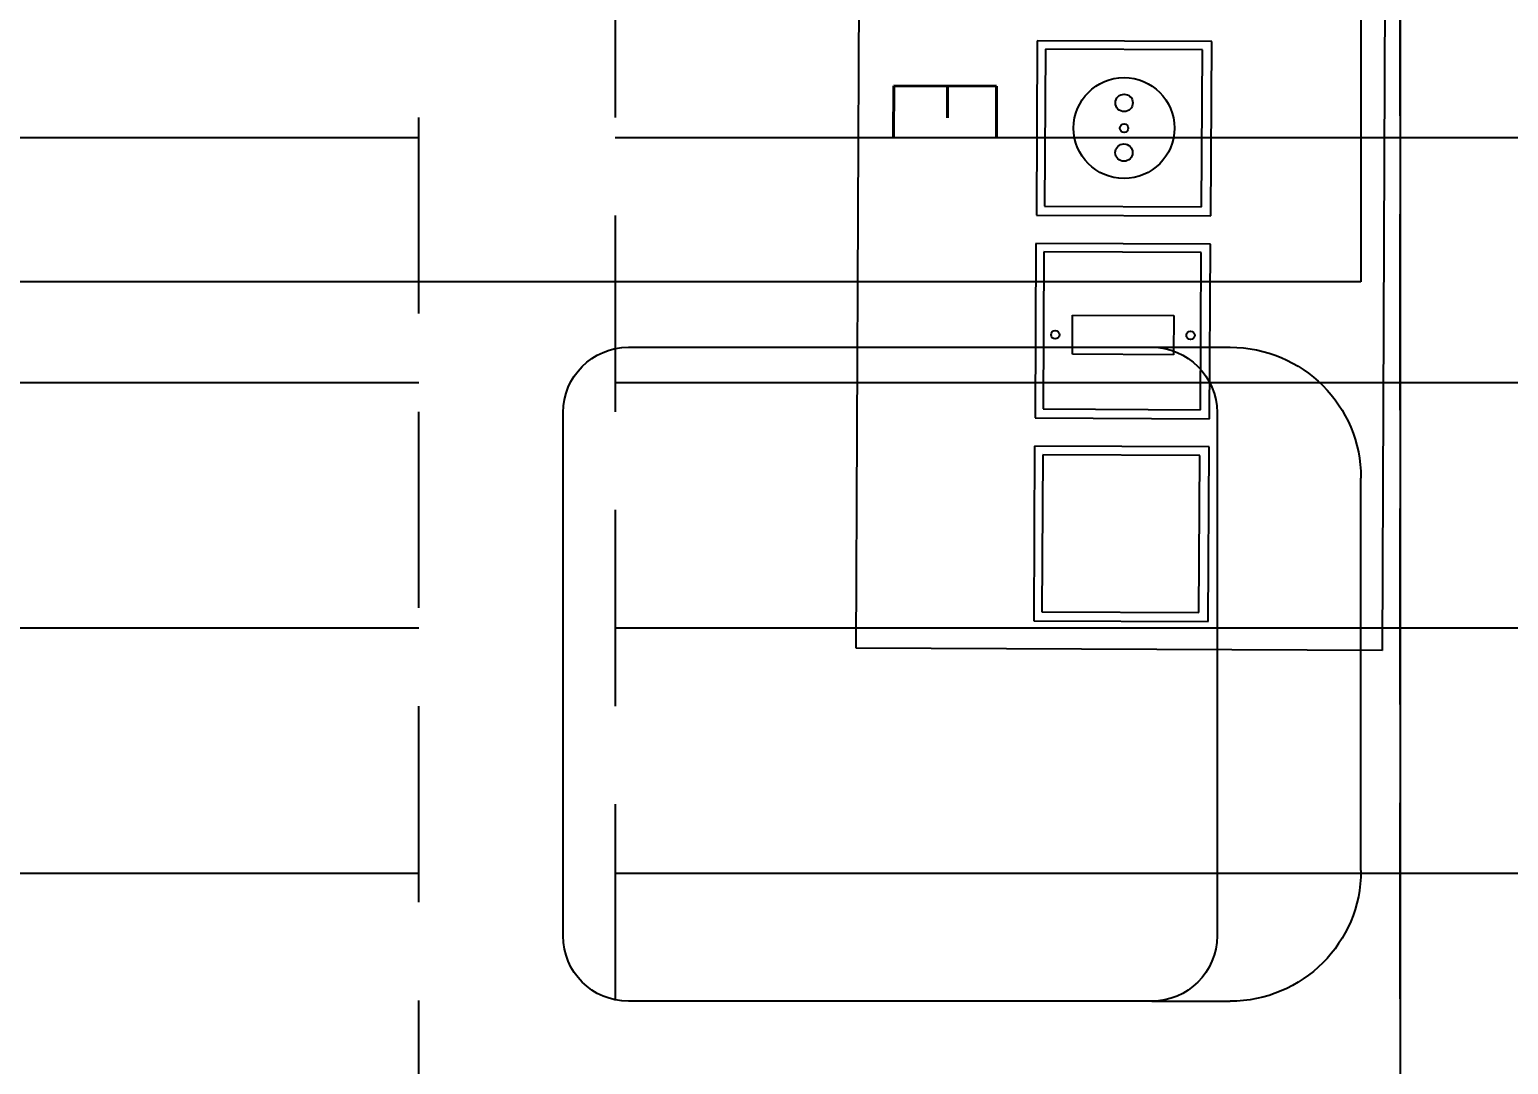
# Model space of a CAD drawing. Header units: inches. Extents: x 567115 to 582893, y 124948 to 133566.
# Drawn here: x 581099.3 to 581212.4, y 127091.6 to 127170.8 of the extents above; entities that cross this region are included whole.
import ezdxf

# ---------------------------------------------------------------- set-up
doc = ezdxf.new("R2010")
doc.units = ezdxf.units.IN
doc.header["$MEASUREMENT"] = 0
doc.linetypes.add('DASHED', pattern=[0.75, 0.5, -0.25])
for name, color, linetype in [('BOARD', 3, 'Continuous'), ('kazeb', 15, 'Continuous'), ('khatchin', 15, 'DASHED'), ('LIGHTING', 3, 'Continuous'), ('mobl', 11, 'Continuous'), ('wall kanaf', 4, 'Continuous')]:
    doc.layers.add(name, color=color, linetype=linetype)
doc.styles.add('ROMANS', font='romans.shx')

# ---------------------------------------------------------------- blocks, each defined once
blk = doc.blocks.new('BOARD1')
at = {"layer": 'BOARD', "color": 4}
for p, q in [((-77.35, 2.64), (98.93, 2.64)), ((98.93, 2.64), (98.93, -51.78)), ((98.93, -51.78), (-77.35, -51.78))]:
    blk.add_line(p, q, dxfattribs=at)
at = {"layer": 'BOARD'}
for p, q in [((35.97, -15.26), (35.97, -33.33)), ((54.03, -15.26), (35.97, -15.26)), ((54.03, -33.33), (54.03, -15.26)), ((36.84, -16.23), (36.84, -32.48)), ((53.1, -16.23), (36.84, -16.23)), ((53.1, -32.48), (53.1, -16.23)), ((56.95, -15.31), (56.95, -33.37)), ((75.01, -15.31), (56.95, -15.31)), ((57.82, -16.27), (57.82, -32.53)), ((74.08, -16.27), (57.82, -16.27)), ((74.08, -32.53), (74.08, -16.27)), ((75.01, -33.37), (75.01, -15.31)), ((77.93, -15.35), (77.93, -33.42)), ((96, -15.35), (77.93, -15.35)), ((78.81, -16.32), (78.81, -32.57)), ((95.06, -16.32), (78.81, -16.32)), ((95.06, -32.57), (95.06, -16.32)), ((96, -33.42), (96, -15.35)), ((35.97, -33.33), (54.03, -33.33)), ((36.84, -32.48), (53.1, -32.48)), ((56.95, -33.37), (75.01, -33.37)), ((57.82, -32.53), (74.08, -32.53)), ((77.93, -33.42), (96, -33.42)), ((78.81, -32.57), (95.06, -32.57))]:
    blk.add_line(p, q, dxfattribs=at)
at = {"layer": 'BOARD', "color": 30}
for p, q in [((64.36, -29.54), (64.36, -19.07)), ((64.36, -19.07), (68.41, -19.07)), ((68.41, -19.07), (68.41, -29.54)), ((68.41, -29.54), (64.36, -29.54))]:
    blk.add_line(p, q, dxfattribs=at)
for centre, radius in [((66.39, -17.32), 0.437), ((44.97, -24.3), 5.22), ((44.97, -24.3), 0.442), ((66.39, -31.32), 0.437)]:
    blk.add_circle(centre, radius, dxfattribs=at)
at = {"layer": 'BOARD', "color": 2}
for centre in [(42.36, -24.3), (47.51, -24.3)]:
    blk.add_circle(centre, 0.9, dxfattribs=at)
at = {"layer": 'BOARD', "color": 2, "style": 'ROMANS', "width": 0.9}
blk.add_text('E', height=10.64, dxfattribs=at).set_placement((39.05, -48.15))
blk = doc.blocks.new('2-03')
at = {"layer": 'mobl'}
for p, q in [((-0.145, -0.31), (0.155, -0.31)), ((-0.245, -0.47), (-0.245, -0.41)), ((0.255, -0.47), (0.255, -0.41)), ((0.205, -0.42), (-0.195, -0.42)), ((-0.245, -0.47), (-0.245, -0.87)), ((0.255, -0.87), (0.255, -0.47)), ((-0.195, -0.92), (0.205, -0.92))]:
    blk.add_line(p, q, dxfattribs=at)
for centre, radius, start, end in [((-0.145, -0.41), 0.1, 90, 180), ((0.155, -0.41), 0.1, 0, 90), ((-0.195, -0.47), 0.05, 90, 180), ((0.205, -0.47), 0.05, 0, 90), ((-0.195, -0.87), 0.05, 180, 270), ((0.205, -0.87), 0.05, 270, 360)]:
    blk.add_arc(centre, radius, start, end, dxfattribs=at)
blk = doc.blocks.new('tahkt')
at = {"layer": 'mobl'}
for p, q in [((0, 45), (200, 45)), ((0, -45), (0, 45))]:
    blk.add_line(p, q, dxfattribs=at)

msp = doc.modelspace()

# ---------------------------------------------------------------- hatches: boundary and pattern name
at = {"layer": 'kazeb'}
h = msp.add_hatch(dxfattribs=at)
h.set_pattern_fill('LINE', color=256, scale=150, style=2)
h.paths.add_polyline_path([(581129.07, 126991.54), (581129.07, 127606.54), (581094.07, 127606.54), (581094.07, 127691.54), (581179.07, 127691.54), (581179.07, 127606.54), (581144.07, 127606.54), (581144.07, 126991.54), (581179.07, 126991.54), (581179.07, 126929.54), (581793.07, 126929.54), (581793.07, 126991.54), (581829.07, 126991.54), (581829.07, 127606.54), (581794.07, 127606.54), (581794.07, 127691.54), (581879.07, 127691.54), (581879.07, 127606.54), (581844.07, 127606.54), (581844.07, 126991.54), (581878.07, 126991.54), (581878.07, 126929.54), (582594.07, 126929.54), (582594.07, 126991.54), (582656.07, 126991.54), (582656.07, 127591.54), (582594.07, 127591.54), (582594.07, 127664.04), (582377.07, 127664.04), (582377.07, 127924.54), (580444.07, 127924.54), (580444.07, 127691.54), (580479.57, 127691.54), (580479.57, 127606.54), (580444.07, 127606.54), (580444.07, 126991.54), (580479.07, 126991.54), (580479.07, 126929.54), (581078.57, 126929.54), (581078.57, 126991.54)])

# ---------------------------------------------------------------- linework, layer by layer
at = {"layer": 'khatchin', "ltscale": 30}
msp.add_lwpolyline([(581129.07, 126991.54), (581129.07, 127606.54), (581094.07, 127606.54), (581094.07, 127691.54), (581179.07, 127691.54), (581179.07, 127606.54), (581144.07, 127606.54), (581144.07, 126991.54), (581179.07, 126991.54), (581179.07, 126929.54), (581793.07, 126929.54), (581793.07, 126991.54), (581829.07, 126991.54), (581829.07, 127606.54), (581794.07, 127606.54), (581794.07, 127691.54), (581879.07, 127691.54), (581879.07, 127606.54), (581844.07, 127606.54), (581844.07, 126991.54), (581878.07, 126991.54), (581878.07, 126929.54), (582594.07, 126929.54)], dxfattribs=at)
msp.add_lwpolyline([(581204.09, 127426.65), (580975.09, 127426.65), (580975.09, 127506.65), (580839.09, 127506.65), (580839.09, 126944.65), (580871.59, 126944.65), (581071.59, 126944.65), (581093.59, 126944.65), (581093.59, 127006.65), (581204.09, 127006.65)], close=True, dxfattribs=at)
at = {"layer": 'wall kanaf', "color": 15, "ltscale": 0.1}
msp.add_line((581204.09, 127426.65), (581204.09, 127006.65), dxfattribs=at)

# ---------------------------------------------------------------- block references
at = {"layer": 'LIGHTING', "linetype": 'Continuous', "ltscale": 7, "xscale": 0.738630000007106, "yscale": 0.738630000007106, "zscale": 0.738630000007106, "rotation": 269.7461492860658}
msp.add_blockref('BOARD1', (581201.07, 127196.36), dxfattribs=at)
at = {"layer": 'mobl', "linetype": 'Continuous', "rotation": 180}
msp.add_blockref('tahkt', (581201.09, 127196.47), dxfattribs=at)
at = {"layer": 'mobl', "xscale": -100, "yscale": 100, "zscale": 100, "rotation": 270.0000000001334}
msp.add_blockref('2-03', (581232.09, 127120.97), dxfattribs=at)

doc.saveas('drawing.dxf')
